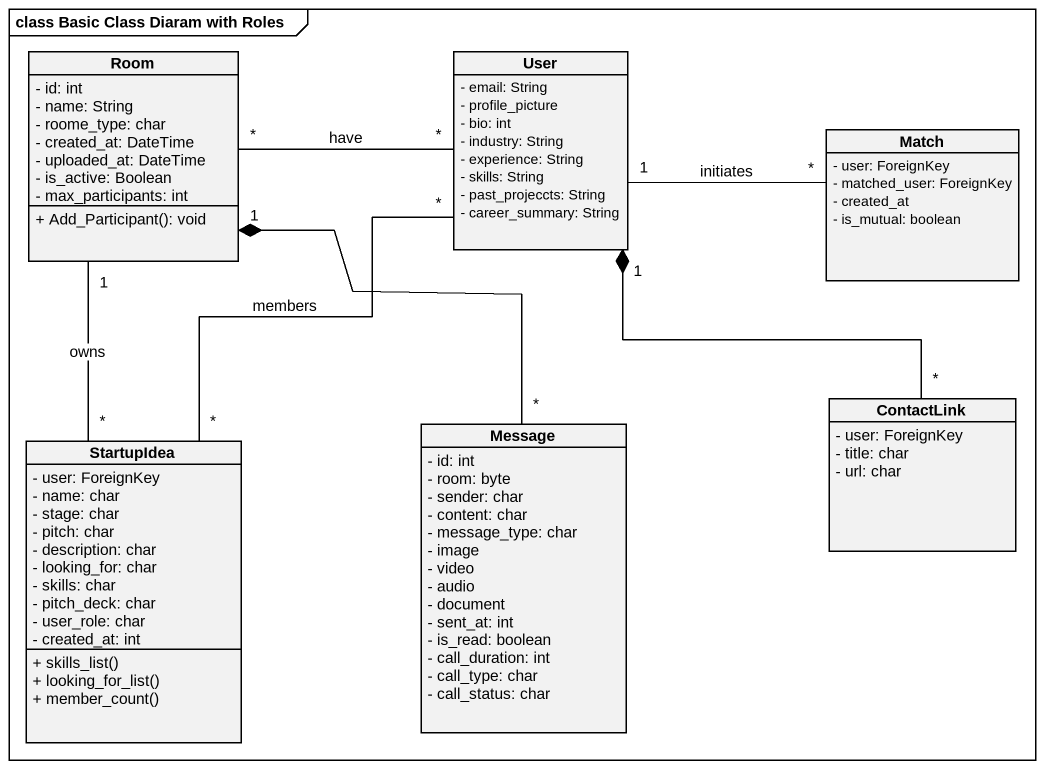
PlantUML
@startuml
mainframe class Basic Class Diaram with Roles
hide circle
hide empty members
skinparam classAttributeIconSize 0
class Room {
  - id: int
  - name: String
  - roome_type: char
  - created_at: DateTime
  - uploaded_at: DateTime
  - is_active: Boolean
  - max_participants: int
  + Add_Participant(): void
}
class User {
  - email: String
  - profile_picture
  - bio: int
  - industry: String
  - experience: String
  - skills: String
  - past_projeccts: String
  - career_summary: String
}
class Match {
  - user: ForeignKey
  - matched_user: ForeignKey
  - created_at
  - is_mutual: boolean
}
class ContactLink {
  - user: ForeignKey
  - title: char
  - url: char
}
class StartupIdea {
  - user: ForeignKey
  - name: char
  - stage: char
  - pitch: char
  - description: char
  - looking_for: char
  - skills: char
  - pitch_deck: char
  - user_role: char
  - created_at: int
  + skills_list()
  + looking_for_list()
  + member_count()
}
class Message {
  - id: int
  - room: byte
  - sender: char
  - content: char
  - message_type: char
  - image
  - video
  - audio
  - document
  - sent_at: int
  - is_read: boolean
  - call_duration: int
  - call_type: char
  - call_status: char
}
Room "1" -- "*" StartupIdea : owns
User "*" -left- "*" Room : have
Match "*" -left- "1" User : initiates
ContactLink "*" -up-* "1" User
StartupIdea "*" -up- "*" User : members
Message "*" -up-* "1" Room
@enduml
